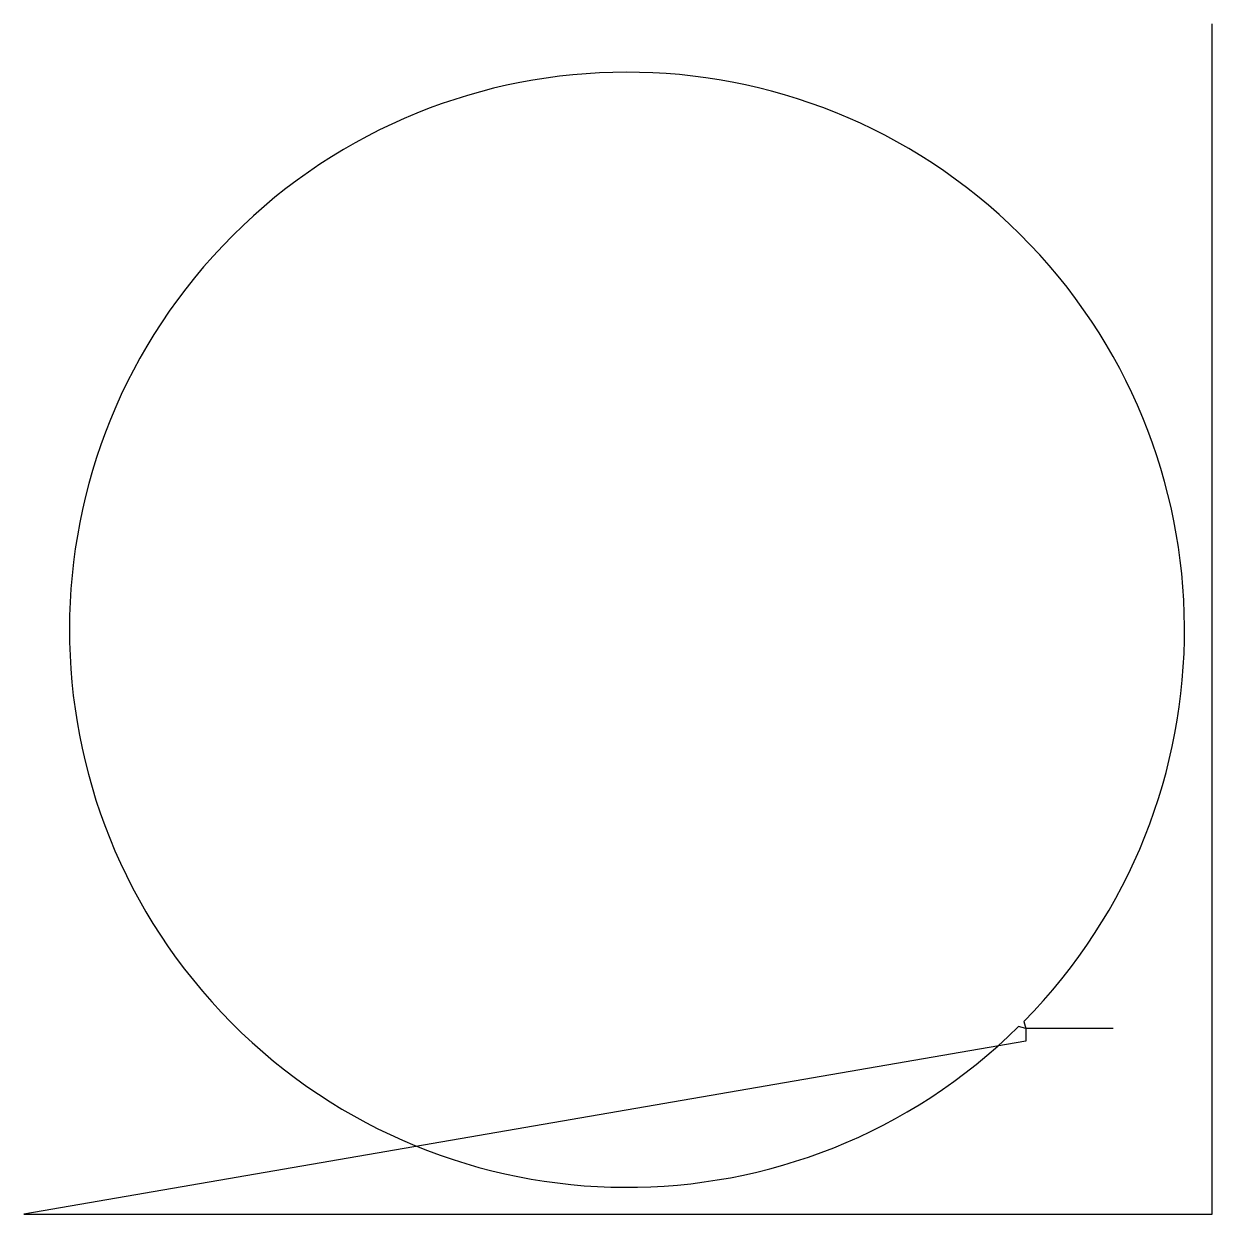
# Model space of a CAD drawing. Header units: metres. Extents: x 0 to 476, y 1993 to 2470.
import ezdxf

# ---------------------------------------------------------------- set-up
doc = ezdxf.new("R2010")
doc.units = ezdxf.units.M

msp = doc.modelspace()

# ---------------------------------------------------------------- linework, layer by layer
at = {"layer": 'TOOL_0'}
for p, q in [((475.855, 2469.001), (475.855, 2470.001)), ((475.855, 1993.356), (475.855, 2469.001)), ((400.439, 2070.572), (401.218, 2067.674)), ((401.217, 2067.673), (398.318, 2068.451)), ((436.217, 2067.673), (401.217, 2067.673)), ((401.218, 2067.674), (401.218, 2062.674)), ((401.218, 2062.674), (0.001, 1993.356)), ((0.001, 1993.356), (1.001, 1993.356)), ((1.001, 1993.356), (0.001, 1993.356)), ((0.001, 1993.356), (1.001, 1993.356)), ((1.001, 1993.356), (475.855, 1993.356))]:
    msp.add_line(p, q, dxfattribs=at)
for centre, radius, start, end in [((241.522, 2227.371), 223.25, 315.38437, 134.99982), ((241.521, 2227.371), 223.251, 134.99964, 314.61473)]:
    msp.add_arc(centre, radius, start, end, dxfattribs=at)

doc.saveas('drawing.dxf')
